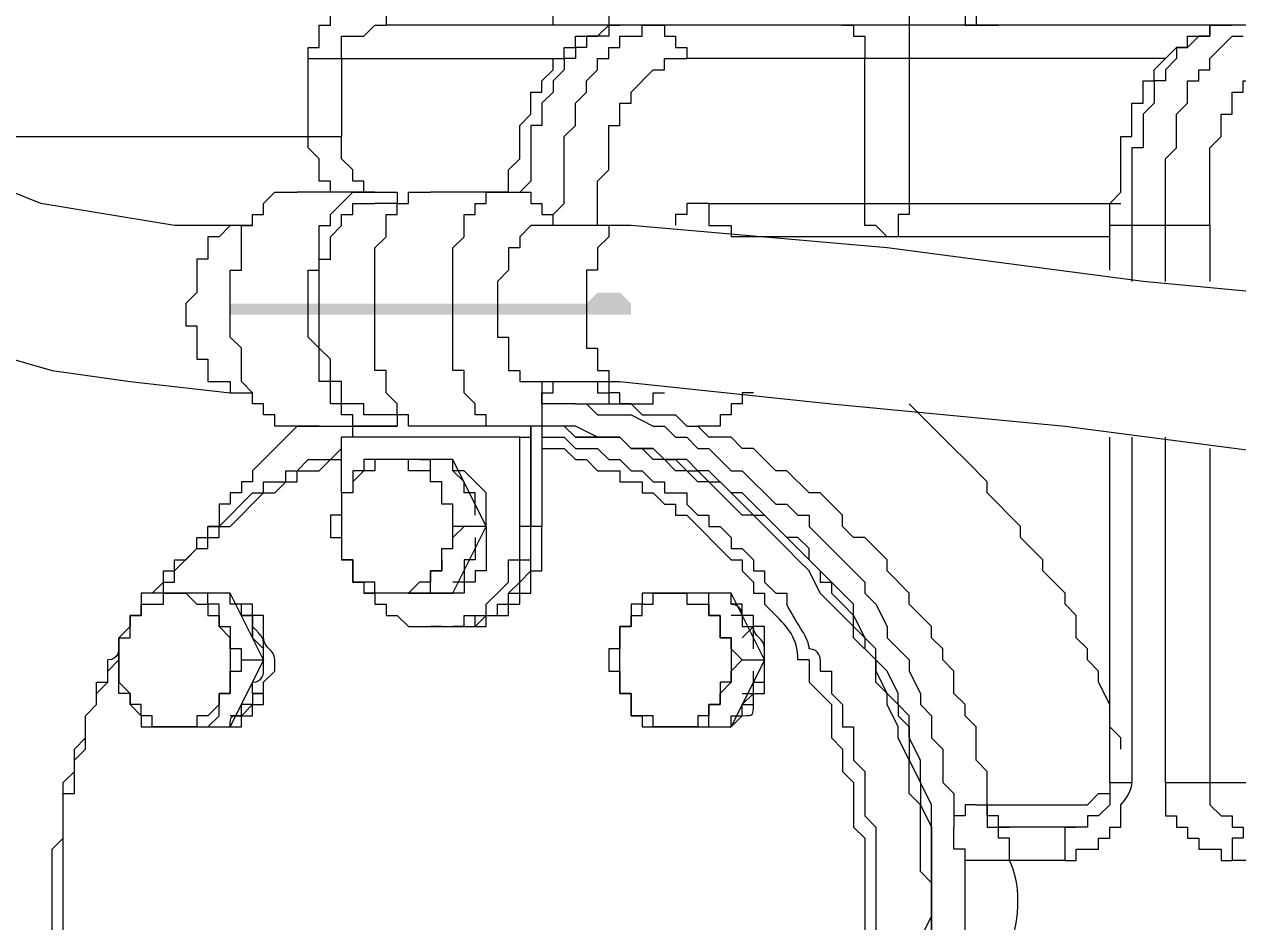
# Model space of a CAD drawing. Header units: millimetres. Extents: x 25083 to 52777, y 24772 to 45779.
# Drawn here: x 39211.84 to 39252.31, y 33855.01 to 33884.94 of the extents above; entities that cross this region are included whole.
import ezdxf

# ---------------------------------------------------------------- set-up
doc = ezdxf.new("R2010")
doc.units = ezdxf.units.MM
doc.styles.get("Standard").update_dxf_attribs({"font": ''})
doc.styles.get('Standard').set_extended_font_data('SimSun')
doc.dimstyles.new('ISO-25', dxfattribs={"dimtxt": 2.5, "dimasz": 2.5, "dimexe": 1.25, "dimexo": 0.625, "dimtad": 1, "dimtxsty": 'Standard', "dimcen": 2.5, "dimadec": 0, "dimazin": 0, "dimtfac": 1, "dimtmove": 0, "dimatfit": 3, "dimfxl": 1, "dimarcsym": 0})

# ---------------------------------------------------------------- blocks, each defined once
blk = doc.blocks.new('*D925')
at = {"color": 0, "lineweight": -2}
for p, q in [((29677.862, 34881.662), (29677.862, 32448.293)), ((40733.017, 34757.645), (40733.017, 32448.293)), ((29680.362, 32449.543), (40730.517, 32449.543))]:
    blk.add_line(p, q, dxfattribs=at)
at = {"color": 0}
for points in [[(29680.362, 32449.96), (29680.362, 32449.127), (29677.862, 32449.543)], [(40730.517, 32449.127), (40730.517, 32449.96), (40733.017, 32449.543)]]:
    blk.add_solid(points, dxfattribs=at)
at = {"layer": 'DEFPOINTS', "color": 0}
for p in [(29677.862, 34882.287), (40733.017, 34758.27), (40733.017, 32449.543)]:
    blk.add_point(p, dxfattribs=at)
at = {"color": 0, "insert": (35205.439, 32451.628), "char_height": 2.5, "attachment_point": 5}
blk.add_mtext('11055,15', dxfattribs=at)
blk = doc.blocks.new('zw$D2F4')
h = blk.add_hatch(color=7)
h.dxf.hatch_style = 2
h.paths.add_polyline_path([(695.927, 272.206), (695.927, 269.235), (696.298, 269.235), (696.298, 271.463), (696.298, 271.835), (696.298, 272.206)])
h = blk.add_hatch(color=7)
h.dxf.hatch_style = 2
h.paths.add_polyline_path([(695.927, 269.235), (695.927, 261.808), (696.298, 261.808), (696.298, 269.235)])
h = blk.add_hatch(color=7)
h.dxf.hatch_style = 2
h.paths.add_polyline_path([(695.927, 261.808), (695.927, 258.837), (696.298, 258.837), (696.669, 259.209), (696.669, 259.951), (696.298, 260.323), (696.298, 261.808)])
at = {"color": 7, "lineweight": 5}
for points in [[(696.669, 291.145), (696.669, 288.917), (695.927, 284.461), (695.555, 282.604), (694.813, 280.747), (694.07, 278.148), (693.699, 275.548), (693.327, 272.206)], [(698.898, 271.835), (698.898, 274.063), (699.64, 278.519), (700.383, 280.376), (701.126, 282.976), (701.869, 288.175), (702.24, 291.145)], [(701.869, 280.747), (701.869, 268.493)], [(668.446, 276.291), (668.818, 276.291), (669.189, 276.662), (669.932, 276.662), (669.932, 277.034), (670.674, 277.034), (671.046, 277.405), (672.16, 277.405), (672.531, 277.777), (674.017, 277.777), (674.388, 278.148), (676.245, 278.148)], [(676.245, 278.148), (678.102, 278.148), (678.473, 277.777), (680.33, 277.777), (680.701, 277.405), (681.444, 277.405), (681.815, 277.034), (682.558, 277.034), (682.929, 276.662), (683.672, 276.662), (683.672, 276.291), (684.043, 276.291), (684.415, 276.291)], [(668.446, 275.92), (668.818, 276.291), (669.189, 276.291), (669.189, 276.662), (669.932, 276.662), (670.303, 277.034), (671.046, 277.034), (671.417, 277.405), (672.531, 277.405), (672.903, 277.777), (676.245, 277.777)], [(676.245, 277.777), (679.958, 277.777), (679.958, 277.405), (681.072, 277.405), (681.444, 277.034), (682.558, 277.034), (682.929, 276.662), (683.301, 276.662), (683.672, 276.291), (684.043, 276.291), (684.415, 275.92)], [(684.415, 275.92), (683.672, 275.92), (683.301, 275.548)], [(683.301, 275.548), (683.301, 275.92), (685.157, 275.92), (685.157, 275.548), (685.529, 275.548)], [(685.529, 275.548), (685.157, 275.92), (684.415, 275.92)], [(683.301, 275.548), (682.929, 275.548), (682.558, 275.177), (682.186, 275.177)], [(682.186, 274.063), (682.186, 274.806), (682.558, 274.806), (682.558, 275.177), (682.929, 275.177), (682.929, 275.548), (683.301, 275.548)], [(686.643, 275.177), (685.9, 275.177), (685.9, 275.548), (685.529, 275.548)], [(685.529, 275.548), (685.9, 275.548), (685.9, 275.177), (686.271, 275.177), (686.271, 274.434), (686.643, 274.434), (686.643, 274.063)], [(682.186, 275.177), (682.186, 272.206)], [(686.643, 272.206), (686.643, 275.177)], [(686.643, 274.806), (687.014, 274.434), (687.386, 274.434), (687.386, 274.063), (687.757, 274.063), (687.757, 273.692), (688.128, 273.32), (688.5, 273.32), (688.5, 272.949), (688.871, 272.949), (688.871, 272.577), (689.985, 271.463), (689.985, 271.092), (690.356, 271.092), (690.356, 270.349), (690.728, 270.349), (690.728, 269.978), (691.099, 269.607), (691.099, 269.235), (691.099, 268.864), (691.47, 268.493)], [(683.301, 272.577), (682.929, 272.577), (682.558, 272.949), (682.558, 273.32), (682.186, 273.32), (682.186, 273.692), (682.186, 274.063)], [(686.643, 274.063), (686.643, 273.692), (686.271, 273.32), (686.271, 272.949), (685.9, 272.949), (685.9, 272.577), (685.529, 272.577)], [(686.643, 274.434), (687.014, 274.434), (687.014, 274.063), (687.386, 274.063), (688.128, 273.32), (688.128, 272.949), (688.5, 272.949), (688.5, 272.577), (688.871, 272.577), (688.871, 272.206), (689.985, 271.092), (689.985, 270.721), (690.356, 270.349), (690.356, 269.978), (690.728, 269.978), (690.728, 269.235), (691.099, 268.864), (691.099, 268.493)], [(696.298, 273.692), (695.555, 273.692), (695.555, 273.32), (694.441, 273.32), (694.441, 272.949), (694.07, 272.949), (693.699, 272.949), (693.699, 272.206), (693.327, 272.206)], [(698.898, 271.835), (698.898, 272.206), (698.526, 272.577), (698.526, 272.949), (698.155, 272.949), (697.784, 272.949), (697.784, 273.32), (696.669, 273.32), (696.298, 273.692)], [(682.186, 272.949), (682.558, 272.577), (683.301, 272.577)], [(685.529, 272.577), (686.271, 272.577), (686.271, 272.949), (686.643, 272.949)], [(692.213, 269.978), (690.728, 271.463), (690.356, 271.463), (690.356, 271.835), (689.985, 271.835), (689.985, 272.206), (689.614, 272.206), (689.614, 272.577), (688.871, 272.577), (688.871, 272.949)], [(685.529, 272.577), (685.529, 272.206), (683.672, 272.206), (683.301, 272.206), (683.301, 272.577)], [(683.301, 272.577), (683.301, 272.206), (684.043, 272.206), (684.043, 271.835), (684.415, 271.835)], [(684.415, 271.835), (684.786, 271.835), (684.786, 272.206), (685.157, 272.206), (685.529, 272.577)], [(684.415, 271.092), (682.186, 272.206)], [(682.558, 271.835), (682.558, 272.206)], [(684.415, 271.092), (686.643, 272.206)], [(692.213, 269.978), (692.213, 270.721), (692.585, 270.721), (692.585, 271.092), (692.956, 271.092), (692.956, 271.463), (693.327, 271.463), (693.699, 271.835), (694.07, 271.835), (694.813, 271.835), (695.184, 272.206), (697.412, 272.206), (697.412, 271.835), (698.526, 271.835)], [(693.327, 272.206), (693.327, 271.463)], [(682.186, 271.835), (682.558, 271.835), (682.558, 271.463)], [(682.558, 271.835), (682.929, 271.463)], [(682.558, 271.835), (682.558, 271.463), (682.929, 271.463)], [(683.301, 271.463), (682.929, 271.463), (682.929, 271.835)], [(684.415, 271.835), (684.415, 271.092)], [(685.529, 271.463), (685.9, 271.463), (685.9, 271.835), (686.271, 271.835)], [(685.9, 271.835), (685.9, 271.463), (685.529, 271.463)], [(685.9, 271.463), (686.271, 271.463), (686.271, 271.835)], [(685.9, 271.463), (685.9, 271.835), (686.271, 271.835)], [(698.526, 271.835), (698.898, 271.835), (698.898, 271.463), (699.269, 271.463), (699.269, 271.092), (699.64, 271.092), (700.012, 270.721), (700.012, 269.978)], [(698.898, 271.463), (698.898, 271.835)], [(682.929, 271.463), (682.929, 271.092), (683.301, 271.092)], [(683.301, 271.092), (683.301, 271.463)], [(683.301, 271.463), (683.301, 271.092), (683.672, 271.092)], [(683.301, 271.463), (683.301, 271.092)], [(685.529, 271.463), (685.157, 271.463)], [(685.529, 271.463), (685.9, 271.463)], [(685.529, 271.092), (685.9, 271.092), (685.9, 271.463)], [(683.301, 271.092), (683.672, 271.092)], [(692.213, 269.978), (692.213, 267.378)], [(692.213, 269.235), (692.213, 269.978)], [(693.699, 269.235), (694.813, 269.235), (695.184, 269.607), (697.412, 269.607), (697.412, 269.235), (697.784, 269.235), (698.898, 269.235), (698.898, 268.864)], [(700.012, 267.378), (700.012, 269.978)], [(700.012, 268.864), (700.383, 268.864), (700.383, 269.235), (701.126, 269.235), (701.497, 269.607), (701.869, 269.607)], [(701.869, 269.607), (704.468, 269.607)], [(704.468, 269.607), (704.468, 261.065)], [(704.468, 269.607), (704.839, 269.607), (704.839, 269.235), (705.582, 269.235), (705.582, 268.864), (705.953, 268.864), (705.953, 268.493), (706.325, 268.493), (706.325, 267.378)], [(692.213, 269.235), (692.213, 266.636)], [(693.327, 268.864), (693.699, 268.864), (693.699, 269.235)], [(693.699, 268.864), (694.441, 268.864), (694.813, 269.235), (697.412, 269.235), (697.784, 269.235), (697.784, 268.864), (698.526, 268.864), (698.898, 268.493), (699.269, 268.493), (699.269, 268.121), (699.64, 268.121), (699.64, 267.378)], [(688.871, 268.864), (688.5, 268.864), (688.5, 268.493), (687.757, 268.493)], [(689.985, 268.493), (689.242, 268.493), (689.242, 268.864), (688.871, 268.864)], [(692.213, 267.378), (692.213, 268.121), (692.585, 268.121), (692.585, 268.493), (692.956, 268.493), (692.956, 268.864), (693.327, 268.864)], [(692.956, 268.121), (692.956, 268.493), (693.699, 268.493), (693.699, 268.864)], [(698.898, 268.864), (699.269, 268.864), (700.012, 268.121), (700.012, 267.75), (700.012, 267.378)], [(687.757, 268.493), (687.757, 268.121), (687.014, 268.121), (687.014, 267.75), (686.643, 267.75)], [(686.643, 266.636), (686.643, 267.378), (687.014, 267.378), (687.014, 268.121), (687.386, 268.121), (687.757, 268.121), (687.757, 268.493)], [(689.985, 268.493), (688.128, 268.493), (687.757, 268.493)], [(691.099, 267.75), (690.728, 267.75), (690.728, 268.121), (689.985, 268.121), (689.985, 268.493)], [(691.099, 266.636), (691.099, 267.378), (690.728, 267.378), (690.728, 267.75), (690.356, 268.121), (689.985, 268.121), (689.985, 268.493)], [(689.985, 268.493), (691.842, 268.493)], [(691.842, 262.551), (691.842, 268.493)], [(700.012, 267.75), (700.383, 267.75), (700.383, 268.121), (700.754, 268.121), (701.126, 268.493), (701.497, 268.493), (701.869, 268.493)], [(704.468, 268.493), (701.869, 268.493)], [(704.468, 268.493), (705.211, 268.493), (705.211, 267.75), (705.582, 267.378), (705.582, 267.007)], [(691.842, 268.121), (692.213, 268.121)], [(692.585, 267.378), (692.585, 267.75), (692.956, 267.75), (692.956, 268.121)], [(686.643, 267.75), (686.643, 267.378), (686.271, 267.378), (686.271, 267.007), (685.9, 267.007), (685.9, 266.636), (685.529, 266.264), (685.529, 265.893), (685.529, 265.522)], [(686.643, 264.779), (686.643, 267.75)], [(691.099, 264.779), (691.099, 267.75)], [(692.213, 266.636), (692.213, 267.378)], [(692.213, 265.522), (692.213, 266.264), (692.585, 266.264), (692.585, 266.636), (692.956, 266.636), (693.327, 267.007), (694.07, 267.007), (694.07, 267.378), (694.441, 267.378), (698.155, 267.378), (698.526, 267.007), (699.269, 267.007), (699.269, 266.636), (699.64, 266.636), (699.64, 266.264), (700.012, 266.264), (700.012, 265.522)], [(692.585, 266.636), (692.585, 267.378)], [(692.585, 266.636), (692.585, 267.378)], [(699.64, 266.636), (699.64, 267.378)], [(700.012, 267.378), (700.012, 266.636), (699.64, 266.636)], [(706.325, 267.378), (705.953, 267.378), (705.953, 267.007), (705.582, 267.007)], [(705.582, 198.677), (705.582, 267.007)], [(687.757, 265.15), (687.386, 265.15), (687.386, 265.522), (687.014, 265.522), (687.014, 265.893), (686.643, 266.264), (686.643, 266.636)], [(689.985, 265.15), (690.356, 265.15), (690.356, 265.522), (690.728, 265.522), (690.728, 266.264), (691.099, 266.264), (691.099, 266.636)], [(692.585, 266.636), (692.213, 266.636)], [(692.585, 266.264), (692.585, 266.636)], [(686.643, 265.893), (686.643, 265.522)], [(691.099, 265.893), (691.099, 265.522)], [(685.529, 265.15), (685.529, 265.522)], [(685.529, 265.15), (685.529, 264.408), (685.9, 264.408), (685.9, 263.665), (686.271, 263.665), (686.643, 263.294), (687.014, 262.922), (687.757, 262.922), (687.757, 262.551), (688.871, 262.551)], [(686.643, 265.522), (687.386, 265.522), (687.386, 265.15), (687.757, 265.15)], [(687.757, 265.15), (688.128, 265.15), (688.128, 264.779), (688.5, 264.779), (688.871, 264.408)], [(687.757, 265.15), (688.128, 265.15), (688.128, 264.779), (689.614, 264.779), (689.614, 265.15), (689.985, 265.15)], [(688.871, 264.408), (688.871, 264.779), (689.614, 264.779), (689.614, 265.15), (689.985, 265.15)], [(689.985, 265.15), (690.356, 265.15), (690.356, 265.522), (691.099, 265.522)], [(692.213, 262.922), (692.213, 265.522)], [(692.213, 264.408), (692.213, 265.522)], [(700.012, 262.922), (700.012, 265.522)], [(685.529, 264.408), (685.529, 264.779)], [(685.529, 264.779), (685.529, 264.036), (685.9, 264.036), (685.9, 263.294), (686.271, 263.294), (686.271, 262.922), (686.643, 262.922), (687.014, 262.551), (687.757, 262.551), (687.757, 262.179), (688.871, 262.179)], [(686.643, 264.779), (688.871, 263.665)], [(688.871, 263.665), (687.386, 263.665), (687.386, 264.036), (687.014, 264.036), (687.014, 264.408), (686.643, 264.408), (686.643, 264.779)], [(688.5, 264.036), (687.757, 264.036), (687.757, 264.408), (687.014, 264.408), (687.014, 264.779)], [(688.871, 263.665), (691.099, 264.779)], [(688.871, 263.665), (689.985, 263.665), (690.356, 264.036), (690.728, 264.408), (690.728, 264.779), (691.099, 264.779)], [(689.242, 264.036), (689.985, 264.036), (689.985, 264.408), (690.356, 264.408), (690.728, 264.779)], [(692.213, 262.922), (692.213, 263.665), (692.585, 263.665), (692.585, 264.036), (692.956, 264.036), (693.327, 264.408), (694.07, 264.408), (694.07, 264.779), (694.441, 264.779), (698.155, 264.779), (698.526, 264.408), (699.269, 264.408), (699.269, 264.036), (699.64, 264.036), (699.64, 263.665), (700.012, 263.665), (700.012, 262.922)], [(685.529, 264.408), (685.529, 263.665), (685.9, 263.665), (685.9, 262.922), (686.271, 262.922), (686.271, 262.551), (686.643, 262.551), (686.643, 262.179), (687.386, 262.179), (687.386, 261.808), (688.871, 261.808)], [(685.529, 264.408), (685.529, 264.036), (685.9, 263.665), (685.9, 263.294), (686.271, 263.294), (686.271, 262.922), (686.643, 262.922), (686.643, 262.551), (687.014, 262.551), (687.386, 262.179), (688.871, 262.179)], [(688.871, 263.665), (688.871, 264.408)], [(692.213, 262.179), (692.213, 264.408)], [(696.298, 263.294), (695.184, 263.294), (695.184, 262.922), (694.07, 262.922), (694.07, 262.551), (693.699, 262.551), (693.699, 261.808)], [(698.898, 261.808), (698.898, 262.179), (698.526, 262.551), (698.155, 262.551), (698.155, 262.922), (697.412, 262.922), (697.041, 263.294), (696.298, 263.294)], [(692.213, 261.808), (692.213, 262.922)], [(700.012, 262.922), (700.012, 262.179), (699.64, 262.179), (699.64, 261.808), (699.269, 261.808), (699.269, 261.437)], [(700.012, 262.922), (700.754, 262.922), (701.126, 262.551), (702.24, 262.551), (702.611, 262.179), (703.354, 262.179), (703.354, 261.808), (703.725, 261.808), (704.097, 261.437), (704.468, 261.437), (704.468, 261.065), (704.839, 261.065), (704.839, 260.694), (705.211, 260.694), (705.211, 259.951), (705.582, 259.58), (705.582, 259.209)], [(688.871, 262.551), (691.842, 262.551)], [(688.871, 262.179), (688.871, 262.551)], [(691.842, 262.551), (691.842, 262.179)], [(705.582, 259.209), (705.582, 259.58), (705.211, 259.58), (705.211, 260.323), (704.839, 260.323), (704.839, 260.694), (704.468, 260.694), (704.468, 261.065), (704.097, 261.065), (703.725, 261.437), (703.354, 261.437), (702.983, 261.808), (702.24, 261.808), (702.24, 262.179), (700.383, 262.179), (700.012, 262.551)], [(688.871, 262.179), (692.213, 262.179)], [(692.213, 262.179), (688.871, 262.179)], [(688.871, 261.808), (688.871, 262.179)], [(691.842, 262.179), (692.213, 262.179)], [(672.903, 248.811), (676.245, 248.811)], [(675.131, 249.182), (675.873, 248.811), (676.245, 248.811)], [(676.245, 248.811), (679.587, 248.811), (680.33, 249.182), (681.072, 249.182), (681.815, 249.553), (682.558, 249.553), (682.929, 249.925), (683.301, 249.925), (684.043, 250.296), (684.415, 250.667), (684.786, 250.667), (685.529, 251.41), (686.271, 251.41), (687.757, 252.895), (688.128, 252.895), (688.5, 253.267), (688.5, 253.638), (689.985, 255.124), (689.985, 255.495), (690.728, 256.238), (690.728, 256.609), (691.099, 256.98), (691.099, 257.723), (691.47, 258.094), (691.47, 258.837), (691.842, 259.209), (691.842, 259.951), (692.213, 260.694), (692.213, 261.808)], [(676.245, 248.811), (676.987, 248.811), (677.359, 249.182), (679.587, 249.182), (679.958, 249.553), (681.072, 249.553), (681.815, 249.925), (682.186, 249.925), (682.929, 250.296), (683.301, 250.296), (683.672, 250.667), (684.415, 250.667), (685.157, 251.41), (685.529, 251.41), (686.643, 252.524), (687.386, 252.895), (687.757, 253.267), (688.128, 253.638), (689.242, 254.752), (689.242, 255.124), (690.356, 256.238), (690.356, 256.609), (690.728, 256.98), (690.728, 257.352), (691.099, 257.723), (691.099, 258.094), (691.47, 258.466), (691.47, 258.837), (691.842, 259.209), (691.842, 260.694), (692.213, 261.065), (692.213, 261.808)], [(691.47, 261.808), (691.47, 261.065), (691.099, 260.694), (691.099, 260.323), (690.728, 259.951), (690.728, 259.209), (690.356, 259.209), (690.356, 258.466), (689.985, 258.466), (689.985, 258.094), (689.614, 257.723), (689.614, 257.352), (689.242, 257.352), (689.242, 256.98), (687.757, 255.495), (687.757, 255.124), (687.386, 255.124), (687.014, 254.752), (686.643, 254.752), (686.643, 254.381), (686.271, 254.381), (685.9, 254.01)], [(691.842, 261.808), (691.842, 261.065), (691.47, 260.694), (691.47, 259.951), (691.099, 259.58), (691.099, 259.209), (690.728, 258.837), (690.728, 258.466), (690.356, 258.094), (690.356, 257.723), (689.985, 257.723), (689.985, 256.98), (689.614, 256.98), (689.242, 256.609), (689.242, 256.238), (688.871, 256.238), (688.871, 255.866), (688.5, 255.495), (688.128, 255.495), (688.128, 255.124), (687.757, 254.752), (687.386, 254.752), (687.386, 254.381), (687.014, 254.381), (686.643, 254.01), (686.643, 253.638), (686.271, 253.638)], [(691.842, 261.808), (688.871, 261.808)], [(692.213, 261.808), (691.842, 261.808)], [(693.699, 261.808), (692.213, 261.808)], [(692.956, 260.694), (692.956, 261.808)], [(692.956, 261.808), (693.327, 261.808)], [(693.327, 261.808), (693.327, 261.437)], [(693.699, 261.808), (693.699, 259.209)], [(698.898, 258.837), (698.898, 261.808)], [(698.898, 261.437), (699.269, 261.437), (699.64, 261.065), (701.869, 261.065), (702.24, 260.694), (702.983, 260.694), (703.354, 260.323), (703.725, 260.323), (704.097, 259.951), (704.468, 259.951), (704.468, 259.58)], [(705.582, 261.065), (705.582, 261.437), (706.325, 261.437)], [(706.325, 261.437), (706.325, 260.323), (705.953, 259.951), (705.953, 259.58), (705.582, 259.58), (705.582, 259.209)], [(676.245, 248.811), (673.645, 248.811)], [(692.213, 261.065), (691.842, 260.694), (691.842, 259.209), (691.47, 258.837), (691.47, 258.094), (691.099, 257.723), (691.099, 257.352), (690.728, 256.98), (690.728, 256.609), (690.356, 256.238), (690.356, 255.866), (689.242, 254.752), (689.242, 254.381), (687.386, 252.524), (687.014, 252.524), (687.014, 252.153), (686.643, 252.153), (686.271, 251.781), (685.9, 251.41), (685.157, 251.039), (684.786, 251.039), (684.415, 250.667), (684.043, 250.667), (683.301, 250.296), (682.929, 249.925), (682.558, 249.925), (682.186, 249.553), (681.072, 249.553), (680.33, 249.182), (679.587, 249.182), (678.844, 248.811), (676.245, 248.811)], [(692.956, 260.694), (692.956, 260.323), (692.585, 259.951), (692.585, 258.837), (692.213, 258.094), (692.213, 257.723), (691.842, 257.352), (691.842, 256.98), (691.47, 256.609), (691.47, 256.238), (690.728, 255.495), (690.728, 255.124), (689.614, 254.01), (689.614, 253.638), (689.242, 253.267), (689.242, 252.895), (688.871, 252.895), (687.386, 251.41), (687.014, 251.039), (686.643, 251.039), (686.271, 250.667), (685.529, 250.296), (685.157, 250.296), (684.415, 249.553), (684.043, 249.553), (683.301, 249.182), (682.929, 249.182), (682.558, 248.811), (681.815, 248.811), (681.444, 248.439), (680.33, 248.439), (679.958, 248.068), (678.844, 248.068)], [(692.956, 260.694), (692.956, 259.209)], [(696.298, 260.323), (694.813, 260.323), (694.813, 259.951), (694.07, 259.951), (694.07, 259.58), (693.699, 259.58), (693.699, 259.209)], [(698.898, 258.837), (698.898, 259.58), (698.526, 259.58), (698.155, 259.951), (697.412, 259.951), (697.412, 260.323), (696.298, 260.323)], [(693.327, 259.951), (693.327, 259.58), (692.956, 259.58), (692.956, 259.209)], [(698.898, 259.951), (700.383, 259.951), (700.754, 259.58), (702.24, 259.58), (702.24, 259.209), (702.983, 259.209), (702.983, 258.837), (703.354, 258.837), (704.097, 258.094), (704.097, 257.723), (704.468, 257.723), (704.468, 256.98)], [(684.415, 259.58), (684.043, 259.58), (684.043, 259.209), (683.301, 259.209)], [(685.529, 259.209), (684.786, 259.209), (684.786, 259.58), (684.415, 259.58)], [(692.956, 258.837), (692.956, 259.209), (693.327, 259.209), (693.327, 259.58)], [(704.468, 259.58), (704.839, 259.58), (704.839, 259.209), (705.211, 259.209), (705.211, 258.837)], [(683.301, 259.209), (683.301, 258.837), (682.558, 258.837), (682.558, 258.466), (682.186, 258.466)], [(682.186, 257.352), (682.186, 258.094), (682.558, 258.094), (682.558, 258.837), (682.929, 258.837), (683.301, 258.837), (683.301, 259.209)], [(683.301, 259.209), (685.157, 259.209), (685.529, 259.209)], [(686.643, 258.466), (686.271, 258.466), (686.271, 258.837), (685.529, 258.837), (685.529, 259.209)], [(685.529, 259.209), (685.529, 258.837), (685.9, 258.837), (685.9, 258.466), (686.271, 258.466), (686.271, 258.094), (686.643, 258.094), (686.643, 257.723), (686.643, 257.352)], [(693.699, 259.209), (692.956, 252.153), (692.213, 244.354), (691.099, 235.813), (690.356, 227.272)], [(692.956, 259.209), (692.956, 258.837)], [(692.956, 258.837), (692.585, 258.466), (692.585, 257.352), (692.213, 256.98), (692.213, 256.609)], [(692.956, 258.837), (692.956, 258.466)], [(695.555, 227.272), (696.298, 233.956), (697.041, 241.755), (698.155, 250.296), (698.898, 258.837)], [(705.211, 258.837), (705.211, 258.466), (705.582, 258.466), (705.582, 258.094)], [(682.186, 258.466), (682.186, 255.495)], [(686.643, 255.495), (686.643, 258.466)], [(692.956, 258.466), (692.956, 258.094), (693.327, 258.094), (693.327, 257.723)], [(705.582, 258.094), (705.582, 257.723), (705.211, 257.723), (705.211, 257.352), (704.839, 257.352), (704.839, 256.98), (704.468, 256.98)], [(683.301, 255.866), (682.929, 255.866), (682.929, 256.238), (682.558, 256.238), (682.558, 256.609), (682.186, 256.609), (682.186, 256.98), (682.186, 257.352)], [(686.643, 257.352), (686.643, 256.98), (686.271, 256.98), (686.271, 256.238), (685.9, 256.238), (685.9, 255.866), (685.529, 255.866)], [(699.64, 256.238), (699.64, 256.98), (699.269, 256.98), (699.269, 257.352), (698.898, 257.352)], [(704.468, 241.012), (704.468, 256.98)], [(679.587, 246.954), (680.701, 246.954), (681.072, 247.325), (682.186, 247.325), (682.558, 247.696), (682.929, 247.696), (683.301, 248.068), (684.043, 248.068), (684.415, 248.439), (684.786, 248.439), (685.157, 248.811), (685.529, 248.811), (686.271, 249.553), (686.643, 249.553), (687.386, 250.296), (687.757, 250.296), (688.5, 251.039), (688.5, 251.41), (688.871, 251.781), (689.242, 251.781), (689.614, 252.153), (689.985, 252.524), (689.985, 252.895), (690.728, 253.638), (690.728, 254.01), (691.47, 254.752), (691.47, 255.124), (691.842, 255.495), (691.842, 256.238), (692.213, 256.609)], [(682.186, 256.238), (682.929, 256.238), (682.929, 255.866), (683.301, 255.866)], [(685.529, 255.866), (685.9, 255.866), (685.9, 256.238), (686.643, 256.238)], [(693.327, 254.752), (693.327, 255.124), (692.956, 255.124), (692.956, 255.495), (692.585, 255.495), (692.585, 255.866), (692.213, 255.866), (692.213, 256.238), (692.213, 256.609)], [(699.64, 256.238), (698.898, 256.238), (698.898, 255.866), (698.898, 255.495), (698.526, 255.495)], [(699.64, 256.238), (699.64, 242.497)], [(685.529, 255.866), (685.157, 255.866), (685.157, 255.495), (683.672, 255.495), (683.672, 255.866), (683.301, 255.866)], [(683.301, 255.866), (683.672, 255.495), (684.043, 255.495), (684.415, 255.124)], [(684.415, 255.124), (684.786, 255.495), (685.157, 255.495), (685.157, 255.866), (685.529, 255.866)], [(684.415, 254.381), (682.186, 255.495)], [(682.186, 255.495), (682.558, 255.124)], [(682.558, 255.495), (682.558, 255.124)], [(684.415, 254.381), (686.643, 255.495)], [(685.9, 255.124), (685.9, 255.495)], [(685.9, 255.124), (686.271, 255.124), (686.271, 255.495)], [(698.526, 242.869), (698.526, 255.495)], [(682.558, 255.124), (682.929, 255.124), (682.929, 254.752)], [(682.558, 255.124), (682.929, 255.124), (682.929, 254.752)], [(683.301, 254.752), (682.929, 255.124)], [(683.301, 255.124), (683.301, 254.752)], [(684.415, 255.124), (684.415, 254.381)], [(685.529, 254.752), (685.157, 255.124)], [(685.529, 254.752), (685.9, 254.752), (685.9, 255.124), (686.271, 255.124)], [(685.9, 255.124), (685.529, 255.124), (685.529, 254.752)], [(685.9, 254.752), (685.9, 255.124), (686.271, 255.124)], [(682.929, 254.752), (683.301, 254.752), (683.301, 254.381)], [(683.301, 254.752), (683.672, 254.752), (683.672, 254.381)], [(683.301, 254.752), (683.672, 254.752), (683.672, 254.381)], [(685.529, 254.752), (685.9, 254.752)], [(685.529, 254.381), (685.529, 254.752), (685.9, 254.752)], [(676.245, 251.039), (674.388, 251.039), (674.017, 251.41), (672.16, 251.41), (672.16, 251.781), (671.046, 251.781), (670.674, 252.153), (669.932, 252.153), (669.56, 252.524), (669.189, 252.524), (668.818, 252.895), (668.446, 252.895)], [(684.415, 252.895), (683.672, 252.895), (682.929, 252.153), (681.815, 252.153), (681.444, 251.781), (680.701, 251.781), (680.33, 251.41), (678.844, 251.41), (678.473, 251.039), (676.245, 251.039)], [(676.245, 250.667), (673.645, 250.667), (673.645, 251.039), (672.16, 251.039), (671.788, 251.41), (670.674, 251.41), (670.303, 251.781), (669.56, 251.781), (669.56, 252.153), (668.818, 252.153), (668.446, 252.524), (668.075, 252.524)], [(684.415, 252.524), (684.043, 252.524), (684.043, 252.153), (683.301, 252.153), (682.929, 251.781), (682.186, 251.781), (682.186, 251.41), (681.072, 251.41), (680.701, 251.039), (679.216, 251.039), (678.844, 250.667), (676.245, 250.667)], [(705.582, 251.781), (705.582, 251.41), (705.211, 251.41), (705.211, 251.039), (704.839, 251.039), (704.468, 251.039)], [(698.526, 250.296), (698.898, 250.667), (698.898, 251.039), (699.269, 251.039), (699.64, 251.039)], [(699.64, 251.039), (704.468, 251.039)], [(699.64, 249.553), (699.269, 249.553), (699.269, 249.925), (698.526, 249.925), (698.526, 250.296)], [(681.444, 242.497), (681.815, 242.497), (682.186, 242.869), (682.929, 242.869), (683.672, 243.24), (684.043, 243.24), (684.415, 243.611), (684.786, 243.611), (685.157, 243.983), (685.9, 243.983), (686.271, 244.354), (686.643, 244.354), (687.386, 245.097), (687.757, 245.097), (688.5, 245.84), (688.871, 245.84), (689.985, 246.954), (690.356, 246.954), (691.099, 247.696), (691.47, 248.068), (692.956, 249.553)], [(704.468, 249.553), (699.64, 249.553)], [(705.582, 249.182), (705.582, 249.553), (704.839, 249.553), (704.468, 249.553)], [(677.73, 247.696), (678.102, 247.696), (678.102, 248.068), (678.844, 248.068)], [(679.587, 247.325), (679.587, 247.696), (679.216, 247.696), (679.216, 248.068), (678.844, 248.068)], [(706.325, 248.068), (705.953, 248.068), (705.953, 247.696), (705.582, 247.696), (705.582, 247.325)], [(677.73, 246.211), (677.73, 247.696)], [(679.587, 247.325), (679.587, 246.954), (678.844, 246.954), (678.844, 246.582), (678.844, 246.211)], [(679.587, 247.325), (679.587, 246.954)], [(706.325, 247.696), (705.953, 247.325), (705.582, 247.325), (705.582, 246.954), (705.582, 246.582)], [(705.582, 247.325), (705.582, 246.954)], [(679.216, 246.582), (679.216, 246.954), (679.587, 246.954)], [(679.587, 246.954), (679.587, 243.611), (679.958, 243.24), (679.958, 242.869)], [(677.73, 246.211), (678.473, 246.211), (678.473, 246.582), (678.844, 246.582), (678.844, 246.211)], [(678.844, 245.84), (678.844, 246.582), (679.216, 246.582)], [(677.73, 244.354), (677.73, 246.211)], [(678.844, 243.983), (678.844, 246.211)], [(677.73, 244.354), (677.73, 243.983), (678.102, 243.983), (678.102, 243.24), (678.473, 243.24)], [(677.73, 244.354), (678.844, 244.354), (678.844, 243.983)], [(679.216, 243.24), (679.216, 243.611), (678.844, 243.611), (678.844, 243.983)], [(678.473, 243.24), (678.473, 242.869), (678.844, 242.869), (678.844, 242.497), (679.587, 242.497)], [(680.33, 242.869), (679.587, 242.869), (679.216, 243.24)], [(680.33, 242.869), (691.842, 242.869)], [(680.33, 242.869), (680.33, 242.126)], [(697.412, 242.869), (698.898, 242.869)], [(698.898, 239.527), (698.898, 242.869)], [(698.898, 242.869), (699.64, 242.869), (700.012, 242.497), (701.869, 242.497), (701.869, 242.126), (702.983, 242.126), (702.983, 241.755), (703.725, 241.755), (703.725, 241.383), (704.097, 241.383), (704.468, 241.012), (704.839, 240.641), (704.839, 240.269), (705.211, 240.269), (705.211, 239.527), (705.582, 239.527), (705.582, 238.784)], [(691.842, 242.126), (680.33, 242.126)], [(698.898, 242.126), (697.041, 242.126)], [(705.582, 238.784), (705.582, 239.527), (705.211, 239.527), (705.211, 239.898), (704.839, 240.269), (704.839, 240.641), (704.468, 240.641), (704.097, 241.012), (703.725, 241.012), (703.725, 241.383), (703.354, 241.383), (702.983, 241.383), (702.611, 241.755), (701.497, 241.755), (701.497, 242.126), (698.898, 242.126)], [(680.33, 241.012), (679.216, 241.012), (679.216, 240.641), (678.844, 240.641), (678.844, 240.269), (678.473, 240.269), (678.473, 239.898), (678.102, 239.898), (678.102, 239.155), (677.73, 239.155), (677.73, 238.784)], [(680.33, 241.012), (691.842, 241.012)], [(680.33, 241.012), (680.33, 236.927)], [(697.041, 241.012), (698.898, 241.012)], [(698.898, 241.012), (701.126, 241.012), (701.497, 240.641), (702.611, 240.641), (702.983, 240.269), (703.725, 240.269), (703.725, 239.898), (704.097, 239.898), (704.097, 239.527), (704.468, 239.527)], [(680.33, 239.527), (679.587, 239.527), (679.216, 239.155), (679.216, 238.784), (678.844, 238.784), (678.844, 238.412)], [(691.47, 239.527), (680.33, 239.527)], [(698.898, 239.527), (697.041, 239.527)], [(698.898, 239.527), (701.497, 239.527), (701.869, 239.155), (702.611, 239.155), (702.611, 238.784), (703.354, 238.784), (703.354, 238.412), (703.725, 238.412), (703.725, 238.041), (704.097, 238.041), (704.097, 237.67), (704.468, 237.67), (704.468, 236.927)], [(704.468, 239.527), (705.211, 238.784), (705.211, 238.412)], [(677.73, 224.301), (677.73, 238.784)], [(678.844, 238.412), (678.473, 238.412), (678.473, 238.784), (678.102, 238.784), (677.73, 238.784)]]:
    blk.add_lwpolyline(points, dxfattribs=at)
for points in [[(684.786, 275.92), (684.786, 275.92), (684.415, 275.92), (684.415, 276.291)], [(682.186, 273.692), (682.186, 273.692), (682.186, 273.32), (682.186, 273.32)], [(686.643, 273.32), (686.643, 273.32), (686.643, 273.692), (686.643, 273.692)], [(682.186, 273.32), (682.186, 273.32), (682.186, 273.32), (682.186, 272.949)], [(686.643, 272.949), (686.643, 273.32), (686.643, 273.32), (686.643, 273.32)], [(686.643, 273.32), (686.643, 273.32), (686.643, 273.32), (686.643, 273.32)], [(682.186, 272.949), (682.186, 272.949), (682.186, 272.949), (682.186, 272.949)], [(682.186, 272.949), (682.186, 272.577), (682.186, 272.577), (682.186, 272.577)], [(682.186, 272.949), (682.186, 272.949), (682.186, 272.949), (682.186, 272.577)], [(682.186, 272.949), (682.186, 272.949), (682.186, 272.949), (682.186, 272.577)], [(682.186, 272.949), (682.186, 272.949), (682.186, 272.949), (682.186, 272.949)], [(682.186, 272.949), (682.186, 272.949), (682.186, 272.949), (682.186, 272.949)], [(682.186, 272.949), (682.186, 272.949), (682.186, 272.949), (682.186, 272.949)], [(682.186, 272.949), (682.186, 272.949), (682.186, 272.949), (682.186, 272.949)], [(682.186, 272.949), (682.186, 272.949), (682.186, 272.577), (682.186, 272.577)], [(682.186, 272.949), (682.186, 272.949), (682.186, 272.949), (682.186, 272.949)], [(682.186, 272.949), (682.186, 272.949), (682.186, 272.949), (682.186, 272.949)], [(686.643, 272.577), (686.643, 272.577), (686.643, 272.949), (686.643, 272.949)], [(686.643, 272.577), (686.643, 272.577), (686.643, 272.949), (686.643, 272.949)], [(686.643, 272.577), (686.643, 272.949), (686.643, 272.949), (686.643, 272.949)], [(686.643, 272.949), (686.643, 272.949), (686.643, 272.949), (686.643, 272.949)], [(686.643, 272.949), (686.643, 272.949), (686.643, 272.949), (686.643, 272.949)], [(686.643, 272.949), (686.643, 272.949), (686.643, 272.949), (686.643, 272.949)], [(686.643, 272.577), (686.643, 272.577), (686.643, 272.949), (686.643, 272.949)], [(686.643, 272.949), (686.643, 272.949), (686.643, 272.949), (686.643, 272.949)], [(686.643, 272.949), (686.643, 272.949), (686.643, 272.949), (686.643, 272.949)], [(686.643, 272.949), (686.643, 272.949), (686.643, 272.949), (686.643, 272.949)], [(682.186, 272.577), (682.186, 272.577), (682.186, 272.577), (682.186, 272.577)], [(682.186, 272.577), (682.186, 272.577), (682.186, 272.206), (682.186, 272.206)], [(682.186, 272.577), (682.186, 272.577), (682.186, 272.577), (682.186, 272.577)], [(682.186, 272.577), (682.186, 272.577), (682.186, 272.577), (682.186, 272.577)], [(682.186, 272.577), (682.186, 272.577), (682.186, 272.577), (682.186, 272.577)], [(682.186, 272.577), (682.186, 272.577), (682.186, 272.577), (682.186, 272.577)], [(682.186, 272.577), (682.186, 272.577), (682.186, 272.577), (682.186, 272.577)], [(682.186, 272.577), (682.186, 272.577), (682.186, 272.577), (682.186, 272.577)], [(686.643, 272.577), (686.643, 272.577), (686.643, 272.577), (686.643, 272.577)], [(686.643, 272.577), (686.643, 272.577), (686.643, 272.577), (686.643, 272.577)], [(686.643, 272.206), (686.643, 272.206), (686.643, 272.577), (686.643, 272.577)], [(686.643, 272.577), (686.643, 272.577), (686.643, 272.577), (686.643, 272.577)], [(686.643, 272.577), (686.643, 272.577), (686.643, 272.577), (686.643, 272.577)], [(686.643, 272.577), (686.643, 272.577), (686.643, 272.577), (686.643, 272.577)], [(686.643, 272.577), (686.643, 272.577), (686.643, 272.577), (686.643, 272.577)], [(686.643, 272.577), (686.643, 272.577), (686.643, 272.577), (686.643, 272.577)], [(686.643, 272.577), (686.643, 272.577), (686.643, 272.577), (686.643, 272.577)], [(686.643, 272.577), (686.643, 272.577), (686.643, 272.577), (686.643, 272.577)], [(682.186, 272.206), (682.186, 272.206), (682.186, 271.835), (682.186, 271.835)], [(682.186, 272.206), (682.186, 272.206), (682.186, 272.206), (682.186, 272.206)], [(682.186, 272.206), (682.558, 272.206), (682.558, 272.206), (682.558, 271.835)], [(682.558, 272.206), (682.558, 272.206), (682.558, 272.206), (682.558, 272.206)], [(686.271, 271.835), (686.271, 271.835), (686.271, 272.206), (686.271, 272.206)], [(686.271, 272.206), (686.643, 272.206), (686.643, 272.206), (686.643, 272.206)], [(686.271, 271.835), (686.271, 271.835), (686.271, 272.206), (686.271, 272.206)], [(686.271, 271.835), (686.271, 271.835), (686.271, 272.206), (686.271, 272.206)], [(682.558, 271.835), (682.558, 271.835), (682.558, 271.835), (682.558, 271.835)], [(682.558, 271.835), (682.558, 271.835), (682.558, 271.835), (682.558, 271.835)], [(682.558, 271.835), (682.558, 271.835), (682.558, 271.835), (682.929, 271.835)], [(682.558, 271.835), (682.558, 271.835), (682.558, 271.835), (682.558, 271.835)], [(682.929, 271.835), (682.929, 271.835), (682.929, 271.835), (682.929, 271.835)], [(685.9, 271.835), (686.271, 271.835), (686.271, 271.835), (686.271, 271.835)], [(685.9, 271.835), (685.9, 271.835), (685.9, 271.835), (685.9, 271.835)], [(685.9, 271.835), (685.9, 271.835), (685.9, 271.835), (685.9, 271.835)], [(686.271, 271.835), (686.271, 271.835), (686.271, 271.835), (686.271, 271.835)], [(686.271, 271.835), (686.271, 271.835), (686.271, 271.835), (686.271, 271.835)], [(686.271, 271.835), (686.271, 271.835), (686.271, 271.835), (686.271, 271.835)], [(686.271, 271.835), (686.271, 271.835), (686.271, 271.835), (686.271, 271.835)], [(686.271, 271.835), (686.271, 271.835), (686.271, 271.835), (686.271, 271.835)], [(686.271, 271.835), (686.271, 271.835), (686.271, 271.835), (686.271, 271.835)], [(686.271, 271.835), (686.271, 271.835), (686.271, 271.835), (686.271, 271.835)], [(682.558, 271.463), (682.558, 271.463), (682.558, 271.463), (682.929, 271.463)], [(682.929, 271.463), (682.929, 271.463), (682.929, 271.463), (682.929, 271.463)], [(682.929, 271.463), (682.929, 271.463), (682.929, 271.463), (682.929, 271.463)], [(683.301, 271.463), (683.301, 271.463), (683.301, 271.463), (683.301, 271.463)], [(683.301, 271.463), (683.301, 271.463), (683.301, 271.463), (683.672, 271.463)], [(683.672, 271.463), (683.672, 271.092), (684.043, 271.092), (684.043, 271.092)], [(683.672, 271.463), (683.672, 271.463), (683.672, 271.463), (683.672, 271.463)], [(684.786, 271.092), (684.786, 271.092), (684.786, 271.092), (685.157, 271.463)], [(684.786, 271.092), (685.157, 271.092), (685.157, 271.092), (685.529, 271.463)], [(684.786, 271.092), (685.157, 271.092), (685.157, 271.092), (685.529, 271.463)], [(685.157, 271.463), (685.157, 271.463), (685.157, 271.463), (685.157, 271.463)], [(685.157, 271.463), (685.157, 271.463), (685.157, 271.463), (685.529, 271.463)], [(685.9, 271.463), (685.9, 271.463), (685.9, 271.463), (685.9, 271.463)], [(685.9, 271.463), (685.9, 271.463), (685.9, 271.463), (685.9, 271.463)], [(685.9, 271.463), (685.9, 271.463), (685.9, 271.463), (685.9, 271.463)], [(683.301, 271.092), (683.301, 271.092), (683.301, 271.092), (683.672, 271.092)], [(683.672, 271.092), (683.672, 271.092), (683.672, 271.092), (683.672, 271.092)], [(683.672, 271.092), (683.672, 271.092), (684.043, 270.721), (684.043, 270.721)], [(683.672, 271.092), (683.672, 271.092), (683.672, 271.092), (683.672, 271.092)], [(684.043, 271.092), (684.043, 271.092), (684.415, 271.092), (684.415, 271.092)], [(684.043, 271.092), (684.043, 271.092), (684.415, 271.092), (684.415, 271.092)], [(684.043, 271.092), (684.043, 271.092), (684.043, 271.092), (684.043, 271.092)], [(684.415, 270.721), (684.786, 270.721), (684.786, 271.092), (685.157, 271.092)], [(684.415, 271.092), (684.415, 271.092), (684.415, 271.092), (684.786, 271.092)], [(684.415, 271.092), (684.415, 271.092), (684.415, 271.092), (684.786, 271.092)], [(685.157, 271.092), (685.157, 271.092), (685.157, 271.092), (685.529, 271.092)], [(685.157, 271.092), (685.157, 271.092), (685.157, 271.092), (685.157, 271.092)], [(684.043, 270.721), (684.415, 270.721), (684.415, 270.721), (684.415, 270.721)], [(684.415, 270.721), (684.415, 270.721), (684.415, 270.721), (684.415, 270.721)], [(692.213, 269.978), (692.213, 269.978), (692.213, 269.978), (692.213, 269.978)], [(699.64, 266.636), (699.64, 266.636), (699.64, 266.636), (699.64, 266.636)], [(686.643, 266.264), (686.643, 266.264), (686.643, 265.893), (686.643, 265.893)], [(691.099, 265.893), (691.099, 265.893), (691.099, 266.264), (691.099, 266.264)], [(686.643, 265.893), (686.643, 265.522), (686.643, 265.522), (686.643, 265.522)], [(691.099, 265.522), (691.099, 265.522), (691.099, 265.522), (691.099, 265.893)], [(685.529, 265.522), (685.529, 265.15), (685.529, 265.15), (685.529, 265.15)], [(685.529, 265.15), (685.529, 264.779), (685.529, 264.779), (685.529, 264.779)], [(685.529, 265.15), (685.529, 264.779), (685.529, 264.779), (685.529, 264.779)], [(685.529, 265.15), (685.529, 265.15), (685.529, 265.15), (685.529, 265.15)], [(686.643, 265.522), (686.643, 265.15), (686.643, 265.15), (686.643, 264.779)], [(691.099, 264.779), (691.099, 265.15), (691.099, 265.15), (691.099, 265.522)], [(685.529, 264.779), (685.529, 264.779), (685.529, 264.779), (685.529, 264.408)], [(692.213, 261.065), (692.213, 261.437), (692.213, 261.808), (692.213, 261.808)], [(692.956, 261.808), (692.956, 261.808), (692.956, 261.808), (692.956, 261.808)], [(693.327, 261.437), (693.327, 261.437), (693.699, 261.437), (693.699, 261.437)], [(698.898, 261.437), (698.898, 261.437), (698.898, 261.437), (699.269, 261.437)], [(692.213, 261.065), (692.213, 261.065), (692.213, 261.065), (692.213, 261.065)], [(693.699, 259.951), (693.327, 259.951), (693.327, 259.951), (693.327, 259.951)], [(693.699, 259.58), (693.699, 259.58), (693.327, 259.58), (693.327, 259.58)], [(682.186, 256.98), (682.186, 256.98), (682.186, 256.98), (682.186, 256.609)], [(686.643, 256.609), (686.643, 256.98), (686.643, 256.98), (686.643, 256.98)], [(682.186, 256.609), (682.186, 256.609), (682.186, 256.609), (682.186, 256.609)], [(682.186, 256.609), (682.186, 256.609), (682.186, 256.609), (682.186, 256.238)], [(682.186, 256.238), (682.186, 256.238), (682.186, 256.238), (682.186, 256.238)], [(682.186, 256.238), (682.186, 256.238), (682.186, 256.238), (682.186, 256.238)], [(682.186, 256.238), (682.186, 256.238), (682.186, 256.238), (682.186, 256.238)], [(682.186, 256.238), (682.186, 255.866), (682.186, 255.866), (682.186, 255.866)], [(682.186, 256.238), (682.186, 256.238), (682.186, 256.238), (682.186, 256.238)], [(682.186, 256.238), (682.186, 256.238), (682.186, 256.238), (682.186, 256.238)], [(682.186, 256.238), (682.186, 256.238), (682.186, 256.238), (682.186, 256.238)], [(682.186, 256.238), (682.186, 256.238), (682.186, 256.238), (682.186, 256.238)], [(682.186, 256.238), (682.186, 256.238), (682.186, 256.238), (682.186, 256.238)], [(682.186, 256.238), (682.186, 256.238), (682.186, 256.238), (682.186, 256.238)], [(682.186, 256.238), (682.186, 256.238), (682.186, 256.238), (682.186, 256.238)], [(682.186, 256.238), (682.186, 256.238), (682.186, 256.238), (682.186, 255.866)], [(682.186, 256.238), (682.186, 256.238), (682.186, 256.238), (682.186, 256.238)], [(686.643, 256.609), (686.643, 256.609), (686.643, 256.609), (686.643, 256.609)], [(686.643, 256.609), (686.643, 256.609), (686.643, 256.609), (686.643, 256.609)], [(686.643, 256.238), (686.643, 256.609), (686.643, 256.609), (686.643, 256.609)], [(686.643, 256.609), (686.643, 256.609), (686.643, 256.609), (686.643, 256.609)], [(686.643, 256.238), (686.643, 256.238), (686.643, 256.238), (686.643, 256.238)], [(686.643, 256.238), (686.643, 256.238), (686.643, 256.238), (686.643, 256.238)], [(686.643, 256.238), (686.643, 256.238), (686.643, 256.238), (686.643, 256.238)], [(686.643, 256.238), (686.643, 256.238), (686.643, 256.238), (686.643, 256.238)], [(686.643, 256.238), (686.643, 256.238), (686.643, 256.238), (686.643, 256.238)], [(686.643, 256.238), (686.643, 256.238), (686.643, 256.238), (686.643, 256.238)], [(686.643, 256.238), (686.643, 256.238), (686.643, 256.238), (686.643, 256.238)], [(686.643, 256.238), (686.643, 256.238), (686.643, 256.238), (686.643, 256.238)], [(686.643, 256.238), (686.643, 256.238), (686.643, 256.238), (686.643, 256.238)], [(686.643, 256.238), (686.643, 256.238), (686.643, 256.238), (686.643, 256.238)], [(686.643, 255.866), (686.643, 255.866), (686.643, 255.866), (686.643, 256.238)], [(686.643, 256.238), (686.643, 256.238), (686.643, 256.238), (686.643, 256.238)], [(686.643, 255.866), (686.643, 256.238), (686.643, 256.238), (686.643, 256.238)], [(686.643, 256.238), (686.643, 256.238), (686.643, 256.238), (686.643, 256.238)], [(682.186, 255.866), (682.186, 255.866), (682.186, 255.866), (682.186, 255.866)], [(682.186, 255.866), (682.186, 255.866), (682.186, 255.866), (682.186, 255.866)], [(682.186, 255.866), (682.186, 255.866), (682.186, 255.866), (682.186, 255.866)], [(682.186, 255.866), (682.186, 255.866), (682.186, 255.866), (682.186, 255.866)], [(682.186, 255.866), (682.186, 255.866), (682.186, 255.866), (682.186, 255.866)], [(686.643, 255.866), (686.643, 255.866), (686.643, 255.866), (686.643, 255.866)], [(686.643, 255.866), (686.643, 255.866), (686.643, 255.866), (686.643, 255.866)], [(686.643, 255.866), (686.643, 255.866), (686.643, 255.866), (686.643, 255.866)], [(686.643, 255.866), (686.643, 255.866), (686.643, 255.866), (686.643, 255.866)], [(682.186, 255.495), (682.186, 255.495), (682.186, 255.495), (682.186, 255.495)], [(682.186, 255.495), (682.186, 255.495), (682.186, 255.495), (682.186, 255.495)], [(682.186, 255.495), (682.558, 255.495), (682.558, 255.495), (682.558, 255.495)], [(682.558, 255.495), (682.558, 255.495), (682.558, 255.495), (682.558, 255.495)], [(682.558, 255.495), (682.558, 255.495), (682.558, 255.495), (682.558, 255.495)], [(682.558, 255.495), (682.558, 255.495), (682.558, 255.495), (682.558, 255.124)], [(685.9, 255.124), (686.271, 255.124), (686.271, 255.495), (686.271, 255.495)], [(686.271, 255.495), (686.643, 255.495), (686.643, 255.495), (686.643, 255.495)], [(686.271, 255.495), (686.271, 255.495), (686.271, 255.495), (686.271, 255.495)], [(686.271, 255.495), (686.271, 255.495), (686.271, 255.495), (686.271, 255.495)], [(686.271, 255.495), (686.271, 255.495), (686.271, 255.495), (686.271, 255.495)], [(686.271, 255.495), (686.271, 255.495), (686.271, 255.495), (686.271, 255.495)], [(686.271, 255.495), (686.271, 255.495), (686.271, 255.495), (686.271, 255.495)], [(686.271, 255.495), (686.271, 255.495), (686.271, 255.495), (686.271, 255.495)], [(686.271, 255.495), (686.271, 255.495), (686.271, 255.495), (686.271, 255.495)], [(686.271, 255.495), (686.271, 255.495), (686.271, 255.495), (686.271, 255.495)], [(686.271, 255.495), (686.271, 255.495), (686.271, 255.495), (686.271, 255.495)], [(682.558, 255.124), (682.558, 254.752), (682.558, 254.752), (682.929, 254.752)], [(682.558, 255.124), (682.558, 255.124), (682.558, 255.124), (682.558, 255.124)], [(682.558, 255.124), (682.558, 255.124), (682.558, 255.124), (682.929, 255.124)], [(682.929, 255.124), (682.929, 255.124), (682.929, 255.124), (682.929, 255.124)], [(685.9, 254.752), (685.9, 254.752), (685.9, 254.752), (685.9, 255.124)], [(685.9, 255.124), (685.9, 255.124), (685.9, 255.124), (685.9, 255.124)], [(685.9, 255.124), (685.9, 255.124), (685.9, 255.124), (685.9, 255.124)], [(686.271, 255.124), (686.271, 255.124), (686.271, 255.124), (686.271, 255.124)], [(682.929, 254.752), (682.929, 254.752), (682.929, 254.752), (682.929, 254.752)], [(682.929, 254.752), (682.929, 254.752), (682.929, 254.752), (682.929, 254.752)], [(683.301, 254.752), (683.301, 254.752), (683.301, 254.752), (683.301, 254.752)], [(683.301, 254.752), (683.301, 254.752), (683.301, 254.752), (683.672, 254.752)], [(683.672, 254.752), (683.672, 254.752), (684.043, 254.752), (684.043, 254.752)], [(683.672, 254.752), (683.672, 254.752), (683.672, 254.752), (683.672, 254.752)], [(684.786, 254.381), (685.157, 254.381), (685.157, 254.752), (685.529, 254.752)], [(684.786, 254.381), (685.157, 254.381), (685.157, 254.752), (685.529, 254.752)], [(684.786, 254.752), (684.786, 254.752), (684.786, 254.752), (685.157, 254.752)], [(685.157, 254.752), (685.157, 254.752), (685.157, 254.752), (685.529, 254.752)], [(685.157, 254.752), (685.157, 254.752), (685.157, 254.752), (685.157, 254.752)], [(685.9, 254.752), (685.9, 254.752), (685.9, 254.752), (685.9, 254.752)], [(685.9, 254.752), (685.9, 254.752), (685.9, 254.752), (685.9, 254.752)], [(683.301, 254.381), (683.301, 254.381), (683.301, 254.381), (683.672, 254.381)], [(683.672, 254.381), (683.672, 254.381), (683.672, 254.381), (683.672, 254.381)], [(683.672, 254.381), (683.672, 254.381), (684.043, 254.381), (684.043, 254.381)], [(683.672, 254.381), (683.672, 254.381), (683.672, 254.381), (683.672, 254.381)], [(684.043, 254.381), (684.415, 254.381), (684.415, 254.381), (684.415, 254.381)], [(684.043, 254.381), (684.043, 254.381), (684.415, 254.381), (684.415, 254.381)], [(684.043, 254.381), (684.043, 254.381), (684.415, 254.381), (684.415, 254.381)], [(684.043, 254.381), (684.043, 254.381), (684.043, 254.381), (684.043, 254.381)], [(684.415, 254.381), (684.415, 254.381), (684.415, 254.381), (684.415, 254.381)], [(684.415, 254.381), (684.786, 254.381), (684.786, 254.381), (685.157, 254.381)], [(684.415, 254.381), (684.415, 254.381), (684.415, 254.381), (684.786, 254.381)], [(684.415, 254.381), (684.415, 254.381), (684.415, 254.381), (684.786, 254.381)], [(685.157, 254.381), (685.157, 254.381), (685.157, 254.381), (685.529, 254.381)], [(685.157, 254.381), (685.157, 254.381), (685.157, 254.381), (685.157, 254.381)], [(684.415, 253.267), (685.157, 253.267), (685.529, 253.638), (685.9, 254.01)], [(685.9, 254.01), (685.9, 254.01), (685.9, 254.01), (685.9, 254.01)], [(684.786, 252.895), (685.157, 252.895), (685.529, 253.267), (686.271, 253.638)], [(684.415, 252.895), (684.415, 252.895), (684.415, 253.267), (684.415, 253.267)], [(684.415, 252.524), (684.415, 252.524), (684.786, 252.524), (684.786, 252.895)], [(705.582, 249.553), (705.582, 249.553), (705.582, 249.553), (705.582, 249.553)], [(705.953, 249.553), (705.953, 249.553), (705.582, 249.553), (705.582, 249.553)], [(675.131, 247.696), (675.873, 247.696), (676.616, 247.696), (677.73, 247.696)], [(674.759, 246.211), (675.873, 245.84), (676.987, 245.84), (677.73, 246.211)], [(679.587, 242.497), (679.958, 242.126), (680.33, 242.126), (680.33, 242.126)]]:
    blk.add_open_spline(points, degree=3, dxfattribs=at)
blk = doc.blocks.new('zw$50CE')
blk.add_blockref('zw$D2F4', (22.01, 103.569))

msp = doc.modelspace()

# ---------------------------------------------------------------- block references
at = {"rotation": 90}
msp.add_blockref('zw$50CE', (39594.481, 33157.316), dxfattribs=at)

# ---------------------------------------------------------------- dimensions: what is measured, and where the dimension line sits
dim = msp.add_linear_dim(base=(40733.0166, 32449.5434), p1=(29677.8617, 34882.2868), p2=(40733.0166, 34758.2702), dimstyle='ISO-25')
dim.commit()
dim.dimension.update_dxf_attribs({"geometry": '*D925', "text_midpoint": (35205.4391, 32449.5434), "dimtype": 160})

doc.saveas('drawing.dxf')
